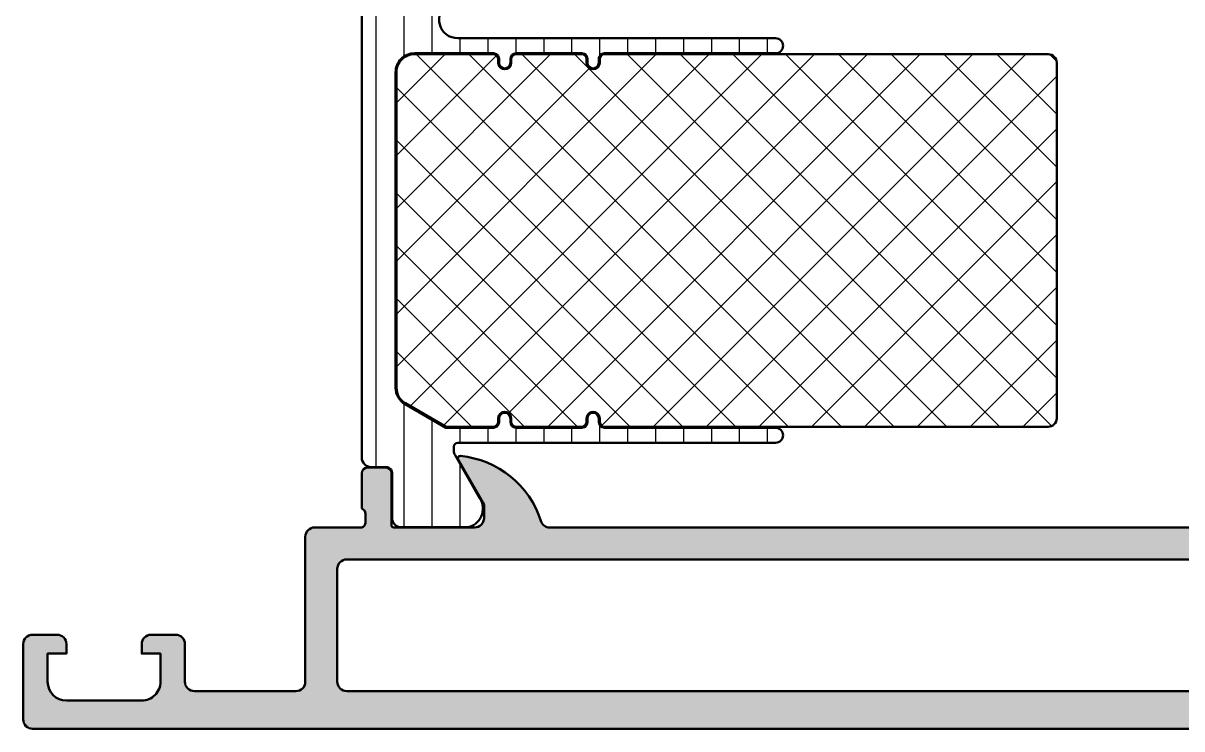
# Model space of a CAD drawing. Extents: x 5 to 130, y 0 to 75.
# Drawn here: x 5 to 66.6, y 0 to 37.5 of the extents above; entities that cross this region are included whole.
import ezdxf

# ---------------------------------------------------------------- set-up
doc = ezdxf.new("R2010")
doc.units = 0
for name, color, linetype, lineweight in [('0S-Alu contour', 7, 'Continuous', 50), ('0S-Alu hatch', 252, 'Continuous', 25), ('0S-Plastic contour', 254, 'Continuous', 50), ('0S-Plastic hatch', 253, 'Continuous', 25), ('0S-PT contour', 91, 'Continuous', 50), ('0S-PT hatch', 103, 'Continuous', 25)]:
    doc.layers.add(name, color=color, linetype=linetype, lineweight=lineweight)

# ---------------------------------------------------------------- blocks, each defined once
blk = doc.blocks.new('284687__9520F591_2F91_4C22_8B7F_7006EFD0A022___B99039B7_DFD0_4BD3_AA36_30727A748E3B_')
at = {"layer": '0S-Plastic hatch'}
h = blk.add_hatch(dxfattribs=at)
h.set_pattern_fill('ANSI31', color=256, scale=0.4680000000000001, angle=45, style=0)
h.set_pattern_definition([(90, (0, 0), (-1.4859, 0), [])])
edge = h.paths.add_edge_path()
edge.add_line((22.99996948242176, 43.09991622952818), (22.99996948242176, 14.40995458688444))
edge.add_arc((23.49996643066197, 14.40995458688444), 0.4999969482402065, 180, 269.9999925343822)
edge.add_line((23.49996636551257, 13.90995763864424), (24.31029780021574, 13.90995753305837))
edge.add_ellipse((24.31029776112586, 13.60995753305838), major_axis=(-0.299999999999998, 0), ratio=1, start_angle=179.9920752627074, end_angle=269.9999925343836, ccw=False)
edge.add_line((24.61029775825629, 13.60991603923108), (24.6099658135984, 11.20995915012207))
edge.add_arc((25.10996179103701, 11.20995651049699), 0.4999959774455904, 179.9996975182267, 270.0003024811867)
edge.add_line((25.10996443066209, 10.70996053305836), (28.58650592876184, 10.70996063864423))
edge.add_arc((28.44419527977049, 11.69977871336708), 0.9999960709244767, 278.1816080518998, 392.7270160998411)
edge.add_line((29.28544792876183, 12.24041363864424), (27.96643954055998, 14.5361083530247))
edge.add_ellipse((28.39997558593895, 14.7851996964253), major_axis=(-0.4999999999999573, 0), ratio=1, start_angle=0, end_angle=29.879840183825706, ccw=False)
edge.add_line((27.89997558593899, 14.78519969642531), (27.89997558593899, 14.99992543804701))
edge.add_ellipse((28.09997558593899, 14.99992543804704), major_axis=(-0.1999999999999993, 0), ratio=1, start_angle=270.00000000000307, end_angle=360, ccw=False)
edge.add_line((28.09997558593898, 15.19992543804704), (44.9999786376967, 15.19992543804707))
edge.add_arc((44.9999786376967, 15.59991933453143), 0.3999938964843608, 270, 450)
edge.add_line((44.9999786376967, 15.99991323101579), (35.89996032714976, 15.99991294315524))
edge.add_ellipse((35.89996032714989, 16.29991294315521), major_axis=(-0.2999999999999687, 0), ratio=1, start_angle=0, end_angle=89.99999999997561, ccw=False)
edge.add_line((35.59996032714991, 16.29991294315521), (35.59996032714991, 16.4999129431552))
edge.add_arc((35.29996490478664, 16.49991294315508), 0.2999954223632812, 0, 180)
edge.add_line((34.99996948242336, 16.49991294315508), (34.99996948242336, 16.29991294315528))
edge.add_ellipse((34.69996948242317, 16.29991294315523), major_axis=(-0.300000000000189, 0), ratio=1, start_angle=90.00000000001222, end_angle=180, ccw=False)
edge.add_line((34.69996948242323, 15.99991294315504), (31.19996032714977, 15.9999132310159))
edge.add_ellipse((31.19996032714991, 16.29991323101583), major_axis=(-0.2999999999999261, 0), ratio=1, start_angle=0, end_angle=89.99999999997289, ccw=False)
edge.add_line((30.89996032714998, 16.29991323101583), (30.89996032714998, 16.49991323101583))
edge.add_arc((30.5999649047867, 16.49991323101571), 0.2999954223632812, 0, 180)
edge.add_line((30.29996948242342, 16.49991323101571), (30.29996948242342, 16.29991323101591))
edge.add_ellipse((29.99996948242324, 16.29991323101585), major_axis=(-0.3000000000001783, 0), ratio=1, start_angle=90.00000000001017, end_angle=180, ccw=False)
edge.add_line((29.9999694824233, 15.99991323101567), (27.47375183105618, 15.99991323101577))
edge.add_line((27.47375183105618, 15.99991323101577), (25.30004882812659, 17.25464497861045))
edge.add_ellipse((25.80005510384518, 18.12075329214588), major_axis=(-1.000074940458544, 0), ratio=1, start_angle=0.0011141101646217066, end_angle=60.00206363610738, ccw=False)
edge.add_line((24.7999801635757, 18.12073384579807), (24.79996755352073, 34.8999365639467))
edge.add_ellipse((25.79996755352012, 34.89993764507842), major_axis=(-0.9999999999999769, 0), ratio=1, start_angle=-89.9999999999958, end_angle=6.194420529936906e-05, ccw=False)
edge.add_line((25.79996755352005, 35.8999376450784), (29.9999694824233, 35.89993764507817))
edge.add_ellipse((29.99996948242336, 35.59993764507817), major_axis=(-0.3000000000000043, 0), ratio=1, start_angle=180, end_angle=270.0000000000122, ccw=False)
edge.add_line((30.29996948242337, 35.59993764507816), (30.29996948242337, 35.3999376450783))
edge.add_arc((30.59996490478665, 35.39993764507829), 0.2999954223632812, 180, 360)
edge.add_line((30.89996032714993, 35.39993764507829), (30.89996032714993, 35.59993764507831))
edge.add_ellipse((31.19996032714995, 35.59993764507829), major_axis=(-0.300000000000022, 0), ratio=1, start_angle=270.0000000000048, end_angle=360, ccw=False)
edge.add_line((31.19996032714992, 35.89993764507831), (34.6999694824233, 35.8999376450783))
edge.add_ellipse((34.69996948242329, 35.59993764507829), major_axis=(-0.3000000000000043, 0), ratio=1, start_angle=180, end_angle=269.99999999999864, ccw=False)
edge.add_line((34.9999694824233, 35.59993764507829), (34.9999694824233, 35.39993735721766))
edge.add_arc((35.29996490478658, 35.39993735721765), 0.2999954223632812, 180, 360)
edge.add_line((35.59996032714986, 35.39993735721765), (35.59996032714986, 35.59993764507832))
edge.add_ellipse((35.89996032714985, 35.59993764507831), major_axis=(-0.29999999999999, 0), ratio=1, start_angle=269.9999999999959, end_angle=360, ccw=False)
edge.add_line((35.89996032714987, 35.8999376450783), (44.9999786376967, 35.89993764507821))
edge.add_arc((44.9999786376967, 36.29993154156262), 0.3999938964844105, 270, 450)
edge.add_line((44.9999786376967, 36.69992543804703), (28.10715648035972, 36.69992543804704))
edge.add_ellipse((28.10715648035975, 37.69992543804701), major_axis=(-0.9999999999999644, 0), ratio=1, start_angle=-58.211669356390985, end_angle=89.99999999999858, ccw=False)
edge.add_arc((26.00002572821299, 41.09992543707035), 3.000000000000198, 301.788330643613, 360.0039970867418)
edge.add_line((29.00002572091302, 41.10013472404257), (28.99996643066567, 42.7999132310157))
edge.add_arc((28.49996643066547, 42.79991323101568), 0.500000000000199, 0, 90.00000000000325)
edge.add_line((28.49996643066544, 43.29991323101587), (27.17395105918099, 43.29991323101581))
edge.add_arc((27.17395105918099, 43.0999132310159), 0.1999999999999177, 90, 174.9998434473589)
edge.add_line((26.97471216719163, 43.11734492395767), (26.9011080926781, 42.27607297745985))
edge.add_arc((27.19996643066233, 42.24992543804717), 0.300000000000054, 174.9998434473598, 270.0000000000054)
edge.add_line((27.19996643066236, 41.94992543804711), (27.58668889295217, 41.94992543804704))
edge.add_ellipse((26.00002572821319, 41.09992543707035), major_axis=(-1.799999999999962, 0), ratio=1, start_angle=-28.17864277579929, end_angle=208.1786427757992, ccw=False)
edge.add_line((24.41336256347421, 41.94992543804704), (24.79996643066244, 41.94992543804715))
edge.add_arc((24.79996643066249, 42.24992543804718), 0.3000000000000267, 269.9999999999891, 365.0001565526419)
edge.add_line((25.0988247686467, 42.27607297745985), (25.02522069413323, 43.11734492395759))
edge.add_arc((24.82598180214365, 43.09991323101569), 0.2000000000001449, 5.000156552670191, 90)
edge.add_line((24.82598180214365, 43.29991323101583), (23.19996643066247, 43.29991323101583))
edge.add_arc((23.19996643066241, 43.09991628277518), 0.1999969482406598, 89.99999999998371, 179.9999847272327)
at = {"layer": '0S-Plastic contour', "color": 7}
for points in [[(24.82598180214365, 43.29991323101583), (23.19996643066247, 43.29991323101583)], [(28.49996643066544, 43.29991323101587), (27.17395105918099, 43.29991323101581)], [(22.99996948242176, 43.09991622952818), (22.99996948242176, 14.40995458688444)], [(25.0988247686467, 42.27607297745985), (25.02522069413323, 43.11734492395759)], [(26.97471216719163, 43.11734492395767), (26.9011080926781, 42.27607297745985)], [(29.00002572091302, 41.10013472404257), (28.99996643066567, 42.7999132310157)], [(24.41336256347421, 41.94992543804704), (24.79996643066244, 41.94992543804715)], [(27.19996643066236, 41.94992543804711), (27.58668889295217, 41.94992543804704)], [(44.9999786376967, 36.69992543804703), (28.10715648035972, 36.69992543804704)], [(25.79996755352005, 35.8999376450784), (29.9999694824233, 35.89993764507817)], [(31.19996032714992, 35.89993764507831), (34.6999694824233, 35.8999376450783)], [(35.89996032714987, 35.8999376450783), (44.9999786376967, 35.89993764507821)], [(30.29996948242337, 35.59993764507816), (30.29996948242337, 35.3999376450783)], [(30.89996032714993, 35.39993764507829), (30.89996032714993, 35.59993764507831)], [(34.9999694824233, 35.59993764507829), (34.9999694824233, 35.39993735721766)], [(35.59996032714986, 35.39993735721765), (35.59996032714986, 35.59993764507832)], [(24.7999801635757, 18.12073384579807), (24.79996755352073, 34.8999365639467)], [(29.9999694824233, 15.99991323101567), (27.47375183105618, 15.99991323101577), (25.30004882812659, 17.25464497861045)], [(30.29996948242342, 16.49991323101571), (30.29996948242342, 16.29991323101591)], [(30.89996032714998, 16.29991323101583), (30.89996032714998, 16.49991323101583)], [(34.99996948242336, 16.49991294315508), (34.99996948242336, 16.29991294315528)], [(35.59996032714991, 16.29991294315521), (35.59996032714991, 16.4999129431552)], [(34.69996948242323, 15.99991294315504), (31.19996032714977, 15.9999132310159)], [(44.9999786376967, 15.99991323101579), (35.89996032714976, 15.99991294315524)], [(27.89997558593899, 14.78519969642531), (27.89997558593899, 14.99992543804701)], [(28.09997558593898, 15.19992543804704), (44.9999786376967, 15.19992543804707)], [(29.28544792876183, 12.24041363864424), (27.96643954055998, 14.5361083530247)], [(23.49996636551257, 13.90995763864424), (24.31029780021574, 13.90995753305837)], [(24.61029775825629, 13.60991603923108), (24.6099658135984, 11.20995915012207)], [(25.10996443066209, 10.70996053305836), (28.58650592876184, 10.70996063864423)]]:
    blk.add_lwpolyline(points, dxfattribs=at)
for centre, radius, start, end in [((23.19996643066241, 43.09991628277518), 0.1999969482406598, 89.99999999998371, 179.9999847272327), ((24.82598180214365, 43.09991323101569), 0.2000000000001449, 5.000156552670191, 90), ((27.17395105918099, 43.0999132310159), 0.1999999999999177, 90, 174.9998434473589), ((28.49996643066547, 42.79991323101568), 0.500000000000199, 0, 90.00000000000325), ((24.79996643066249, 42.24992543804718), 0.3000000000000267, 269.9999999999891, 5.000156552641873), ((27.19996643066233, 42.24992543804717), 0.300000000000054, 174.9998434473598, 270.0000000000054), ((26.00002572821299, 41.09992543707035), 3.000000000000198, 301.788330643613, 0.0039970867418171), ((44.9999786376967, 36.29993154156262), 0.3999938964844105, 270, 90), ((30.59996490478665, 35.39993764507829), 0.2999954223632812, 180, 0), ((35.29996490478658, 35.39993735721765), 0.2999954223632812, 180, 0), ((30.5999649047867, 16.49991323101571), 0.2999954223632812, 0, 180), ((35.29996490478664, 16.49991294315508), 0.2999954223632812, 0, 180), ((44.9999786376967, 15.59991933453143), 0.3999938964843608, 270, 90), ((23.49996643066197, 14.40995458688444), 0.4999969482402065, 180, 269.9999925343822), ((28.44419527977049, 11.69977871336708), 0.9999960709244767, 278.1816080518998, 32.72701609984105), ((25.10996179103701, 11.20995651049699), 0.4999959774455904, 179.9996975182267, 270.0003024811867)]:
    blk.add_arc(centre, radius, start, end, dxfattribs=at)
at = {"layer": '0S-Plastic contour', "color": 7, "extrusion": (0, 0, -1)}
for centre, radius, start, end in [((-26.00002572821319, 41.09992543707035), 1.799999999999962, 151.8213572242008, 28.1786427757992), ((-28.10715648035975, 37.69992543804701), 0.9999999999999644, 270.0000000000014, 58.21166935639112), ((-25.79996755352012, 34.89993764507842), 0.9999999999999769, 359.9999380557947, 89.99999999999571), ((-29.99996948242336, 35.59993764507817), 0.3000000000000043, 89.99999999998779, 180), ((-31.19996032714995, 35.59993764507829), 0.300000000000022, 0, 89.99999999999525), ((-34.69996948242329, 35.59993764507829), 0.3000000000000043, 90.00000000000136, 180), ((-35.89996032714985, 35.59993764507831), 0.29999999999999, 0, 90.00000000000406), ((-25.80005510384518, 18.12075329214588), 1.000074940458544, 299.9979363638926, 359.9988858898354), ((-29.99996948242324, 16.29991323101585), 0.3000000000001783, 180, 269.9999999999898), ((-31.19996032714991, 16.29991323101583), 0.2999999999999261, 270.0000000000271, 0), ((-34.69996948242317, 16.29991294315523), 0.300000000000189, 180, 269.9999999999878), ((-35.89996032714989, 16.29991294315521), 0.2999999999999687, 270.0000000000244, 0), ((-28.09997558593899, 14.99992543804704), 0.1999999999999993, 0, 89.99999999999694), ((-28.39997558593895, 14.7851996964253), 0.4999999999999573, 330.1201598161743, 0), ((-24.31029776112586, 13.60995753305838), 0.299999999999998, 90.00000746561643, 180.0079247372927)]:
    blk.add_arc(centre, radius, start, end, dxfattribs=at)
blk = doc.blocks.new('382730__BC33BE1A_5CE6_4A1E_8D39_9DC80EF38D49_')
at = {"layer": '0S-PT hatch'}
h = blk.add_hatch(dxfattribs=at)
h.set_pattern_fill('ANSI37', color=256, scale=0.625, angle=90, style=0)
h.set_pattern_definition([(135, (0, 0), (-1.403165018917055, -1.403165018917055), []), (225, (0, 0), (1.403165018917055, -1.403165018917055), [])])
edge = h.paths.add_edge_path()
edge.add_ellipse((59.49996948242167, 35.39993764507821), major_axis=(-0.4500000000000029, 0), ratio=1, start_angle=180, end_angle=270, ccw=False)
edge.add_line((59.94996948242167, 35.39993764507821), (59.94996948242169, 16.49991323101579))
edge.add_ellipse((59.49996948242171, 16.49991323101577), major_axis=(-0.4499999999999816, 0), ratio=1, start_angle=89.99999999999733, end_angle=180, ccw=False)
edge.add_line((59.49996948242169, 16.04991323101579), (35.89958094582738, 16.04991323101579))
edge.add_ellipse((35.89996032714987, 16.2999129431552), major_axis=(-0.2499999999999581, 0), ratio=1, start_angle=0, end_angle=89.9130521722094, ccw=False)
edge.add_line((35.64996032714991, 16.29991294315522), (35.64996032714991, 16.49991294315512))
edge.add_arc((35.29996490478664, 16.49991294315507), 0.3499954223632784, 0, 180)
edge.add_line((34.94996948242336, 16.49991294315507), (34.94996948242336, 16.29991294315522))
edge.add_ellipse((34.69996948242317, 16.29991294315523), major_axis=(-0.2500000000001847, 0), ratio=1, start_angle=90.08694785831261, end_angle=180, ccw=False)
edge.add_line((34.70034886387883, 16.04991323101579), (31.19996032714991, 16.04991323101579))
edge.add_ellipse((31.19996032714994, 16.29991323101574), major_axis=(-0.2499999999999538, 0), ratio=1, start_angle=0, end_angle=89.99999999999432, ccw=False)
edge.add_line((30.94996032714998, 16.29991323101573), (30.94996032714998, 16.49991323101574))
edge.add_arc((30.5999649047867, 16.49991323101569), 0.3499954223632784, 0, 180)
edge.add_line((30.24996948242343, 16.49991323101569), (30.24996948242343, 16.29991323101586))
edge.add_ellipse((29.99996948242324, 16.29991323101586), major_axis=(-0.2500000000001883, 0), ratio=1, start_angle=90.00000000001393, end_angle=180, ccw=False)
edge.add_line((29.9999694824233, 16.04991323101567), (27.48714692136707, 16.04991323101577))
edge.add_line((27.48714692136707, 16.04991323101577), (25.32509039118401, 17.29792225748301))
edge.add_ellipse((25.80005429439939, 18.12075282634981), major_axis=(-0.9500741310125504, 0), ratio=1, start_angle=0.0011423871047782086, end_angle=60.00509460663159, ccw=False)
edge.add_line((24.84998016357568, 18.12073388337626), (24.84996755352049, 34.89993693112601))
edge.add_ellipse((25.79996755352017, 34.89993764507845), major_axis=(-0.9499999999999513, 0), ratio=1, start_angle=-89.99999999999272, end_angle=4.3054239824869e-05, ccw=False)
edge.add_line((25.79996755352005, 35.8499376450784), (29.99996948242337, 35.84993764507819))
edge.add_ellipse((29.99996948242335, 35.59993764507817), major_axis=(-0.2500000000000213, 0), ratio=1, start_angle=180, end_angle=269.9999999999959, ccw=False)
edge.add_line((30.24996948242337, 35.59993764507817), (30.24996948242337, 35.39993764507829))
edge.add_arc((30.59996490478665, 35.39993764507828), 0.3499954223632784, 180, 360)
edge.add_line((30.94996032714993, 35.39993764507828), (30.94996032714994, 35.59993764507832))
edge.add_ellipse((31.19996032714994, 35.59993764507832), major_axis=(-0.25, 0), ratio=1, start_angle=270.00000000000324, end_angle=360, ccw=False)
edge.add_line((31.19996032714992, 35.84993764507832), (34.69996948242329, 35.8499376450783))
edge.add_ellipse((34.69996948242329, 35.59993764507829), major_axis=(-0.2500000000000071, 0), ratio=1, start_angle=180, end_angle=270.00000000000165, ccw=False)
edge.add_line((34.9499694824233, 35.59993764507829), (34.9499694824233, 35.39993735721765))
edge.add_arc((35.29996490478658, 35.39993735721765), 0.3499954223632784, 180, 360)
edge.add_line((35.64996032714986, 35.39993735721765), (35.64996032714987, 35.59993764507821))
edge.add_ellipse((35.89996032714988, 35.59993764507821), major_axis=(-0.2500000000000071, 0), ratio=1, start_angle=270.0000000000049, end_angle=360, ccw=False)
edge.add_line((35.89996032714986, 35.84993764507821), (59.49996948242167, 35.84993764507821))
at = {"layer": '0S-PT contour', "color": 7}
for points in [[(25.79996755352005, 35.8499376450784), (29.99996948242337, 35.84993764507819)], [(31.19996032714992, 35.84993764507832), (34.69996948242329, 35.8499376450783)], [(35.89996032714986, 35.84993764507821), (59.49996948242167, 35.84993764507821)], [(30.24996948242337, 35.59993764507817), (30.24996948242337, 35.39993764507829)], [(30.94996032714993, 35.39993764507828), (30.94996032714994, 35.59993764507832)], [(34.9499694824233, 35.59993764507829), (34.9499694824233, 35.39993735721765)], [(35.64996032714986, 35.39993735721765), (35.64996032714987, 35.59993764507821)], [(59.94996948242167, 35.39993764507821), (59.94996948242169, 16.49991323101579)], [(24.84998016357568, 18.12073388337626), (24.84996755352049, 34.89993693112601)], [(29.9999694824233, 16.04991323101567), (27.48714692136707, 16.04991323101577), (25.32509039118401, 17.29792225748301)], [(30.24996948242343, 16.49991323101569), (30.24996948242343, 16.29991323101586)], [(30.94996032714998, 16.29991323101573), (30.94996032714998, 16.49991323101574)], [(34.70034886387883, 16.04991323101579), (31.19996032714991, 16.04991323101579)], [(34.94996948242336, 16.49991294315507), (34.94996948242336, 16.29991294315522)], [(35.64996032714991, 16.29991294315522), (35.64996032714991, 16.49991294315512)], [(59.49996948242169, 16.04991323101579), (35.89958094582738, 16.04991323101579)]]:
    blk.add_lwpolyline(points, dxfattribs=at)
at = {"layer": '0S-PT contour', "color": 7, "extrusion": (0, 0, -1)}
for centre, radius, start, end in [((-25.79996755352017, 34.89993764507845), 0.9499999999999513, 359.9999569457602, 89.99999999999272), ((-29.99996948242335, 35.59993764507817), 0.2500000000000213, 90.00000000000406, 180), ((-31.19996032714994, 35.59993764507832), 0.25, 0, 89.99999999999675), ((-34.69996948242329, 35.59993764507829), 0.2500000000000071, 89.99999999999837, 180), ((-35.89996032714988, 35.59993764507821), 0.2500000000000071, 0, 89.99999999999511), ((-59.49996948242167, 35.39993764507821), 0.4500000000000029, 90, 180), ((-25.80005429439939, 18.12075282634981), 0.9500741310125504, 299.9949053933684, 359.9988576128952), ((-29.99996948242324, 16.29991323101586), 0.2500000000001883, 180, 269.9999999999861), ((-31.19996032714994, 16.29991323101574), 0.2499999999999538, 270.0000000000057, 0), ((-34.69996948242317, 16.29991294315523), 0.2500000000001847, 180, 269.9130521416874), ((-35.89996032714987, 16.2999129431552), 0.2499999999999581, 270.0869478277906, 0), ((-59.49996948242171, 16.49991323101577), 0.4499999999999816, 180, 270.0000000000027)]:
    blk.add_arc(centre, radius, start, end, dxfattribs=at)
at = {"layer": '0S-PT contour', "color": 7}
for centre, start, end in [((30.59996490478665, 35.39993764507828), 180, 0), ((35.29996490478658, 35.39993735721765), 180, 0), ((30.5999649047867, 16.49991323101569), 0, 180), ((35.29996490478664, 16.49991294315507), 0, 180)]:
    blk.add_arc(centre, 0.3499954223632784, start, end, dxfattribs=at)
blk = doc.blocks.new('398620__B92C629E_C4B9_42BB_91F8_7D7A8F60DEB9_')
at = {"layer": '0S-Alu hatch'}
h = blk.add_hatch(color=256, dxfattribs=at)
edge = h.paths.add_edge_path()
edge.add_line((19.9999999999999, 10.19996053305151), (19.9999999999999, 2.499914756684056))
edge.add_ellipse((19.50001288381154, 2.499947650155505), major_axis=(-0.4999871172703695, 0), ratio=1, start_angle=89.99852358593648, end_angle=179.9962305886744, ccw=False)
edge.add_line((19.50000000000024, 1.999960533051131), (14.1000061035153, 1.99996053305113))
edge.add_ellipse((14.0999932219395, 2.499947651474877), major_axis=(-0.4999871185896869, 0), ratio=1, start_angle=-0.0014761578452748836, end_angle=90.0014761578837, ccw=False)
edge.add_line((13.60000610351575, 2.49996053305034), (13.60000610351575, 4.499960533051016))
edge.add_arc((13.10001898576907, 4.499965786048388), 0.4999871177742791, 359.9993980350857, 450.0014762355648)
edge.add_line((13.10000610351541, 4.99995290365671), (11.79998779296888, 4.999960533051357))
edge.add_arc((11.80004289652511, 4.499905429495008), 0.5000551065924163, 90.00631370657597, 179.9936862934301)
edge.add_line((11.29998779296876, 4.49996053305119), (11.29998779296876, 3.99996053305113))
edge.add_line((11.29998779296876, 3.99996053305113), (12.29998779296865, 3.999960533051016))
edge.add_line((12.29998779296865, 3.999960533051016), (12.29998779296888, 2.49996053305113))
edge.add_ellipse((11.30001886433127, 2.499929461688845), major_axis=(-0.9999689291203312, 0), ratio=1, start_angle=89.99821968674809, end_angle=180.0017803131609, ccw=False)
edge.add_line((11.29998779296876, 1.499960533051243), (7.299987792968764, 1.499960533051016))
edge.add_ellipse((7.300030971468416, 2.500003711550553), major_axis=(-1.000043179431688, 0), ratio=1, start_angle=0.00247383901108833, end_angle=89.99752616102239, ccw=False)
edge.add_line((6.299987792968877, 2.499960533050318), (6.299987792968764, 3.99996053305113))
edge.add_line((6.299987792968764, 3.99996053305113), (7.299987792968764, 3.99996053305113))
edge.add_line((7.299987792968764, 3.99996053305113), (7.299987792968764, 4.49996053305113))
edge.add_arc((6.79999522761939, 4.49996796770187), 0.4999925654046482, 359.9991480391321, 450.0008519608871)
edge.add_line((6.79998779296865, 4.999960533051243), (5.500000000000355, 4.99996053305113))
edge.add_arc((5.500002740867685, 4.499957792183344), 0.5000027408752975, 90.00031407853878, 179.9996859215192)
edge.add_line((4.9999999999999, 4.499960533050169), (5.000000000000014, 0.4999529036568262))
edge.add_arc((5.499987117746528, 0.4999476506591697), 0.4999871177741086, 179.9993980350857, 270.0014762355583)
edge.add_line((5.500000000000127, -3.94669489822e-05), (129.5000000000002, -3.94669488699e-05))
edge.add_arc((129.4999605299358, 0.5000000031152965), 0.5000394716219294, 270.0045225791914, 359.9954774207697)
edge.add_line((130, 0.4999605330505628), (130, 4.499960533051243))
edge.add_arc((129.499944896444, 4.499905429495122), 0.5000551065920753, 0.0063137065699082, 89.99368629343707)
edge.add_line((129.5000000000001, 4.99996053305113), (128.1999816894531, 4.99996053305113))
edge.add_arc((128.1999844303207, 4.499957792183515), 0.500002740875127, 90.00031407857134, 179.9996859215192)
edge.add_line((127.6999816894531, 4.499960533050339), (127.6999816894531, 3.99996053305113))
edge.add_line((127.6999816894531, 3.99996053305113), (128.6999816894533, 3.999960533051016))
edge.add_line((128.6999816894533, 3.999960533051016), (128.6999816894532, 2.499960533051243))
edge.add_ellipse((127.6999618663053, 2.499980356199073), major_axis=(-1.000019823344412, 0), ratio=1, start_angle=90.001135760186, end_angle=179.9988642393878, ccw=False)
edge.add_line((127.699981689453, 1.49996053305113), (123.6999816894532, 1.49996053305113))
edge.add_ellipse((123.7000015126009, 2.4999803561988), major_axis=(-1.000019823344145, 0), ratio=1, start_angle=0.0011357599706229848, end_angle=89.99886423981661, ccw=False)
edge.add_line((122.6999816894532, 2.499960533054861), (122.6999816894533, 3.99996053305113))
edge.add_line((122.6999816894533, 3.99996053305113), (123.6999816894531, 3.99996053305113))
edge.add_line((123.6999816894531, 3.99996053305113), (123.6999816894531, 4.49996053305113))
edge.add_arc((123.1999789485854, 4.499957792183401), 0.5000027408752407, 0.0003140784807261, 89.9996859214417)
edge.add_line((123.1999816894529, 4.99996053305113), (120.3999938964845, 4.999960533051357))
edge.add_arc((120.3999864618337, 4.499967967701927), 0.499992565404705, 89.99914803910632, 180.0008519608678)
edge.add_line((119.8999938964842, 4.499960533051355), (119.8999938964841, 4.299955955414752))
edge.add_arc((120.3999839343524, 4.299945993282669), 0.4999900379675043, 179.9988584008714, 270.0011415989659)
edge.add_line((120.3999938964842, 3.799955955414411), (120.8999938964844, 3.799955955414411))
edge.add_ellipse((120.8999605088621, 3.299922567792111), major_axis=(-0.5000333887369586, 0), ratio=1, start_angle=180.0038256842582, end_angle=269.9961743157757, ccw=False)
edge.add_line((121.3999938964843, 3.299955955414706), (121.3999938964846, 2.499960533051243))
edge.add_ellipse((120.8999697567295, 2.499984672806232), major_axis=(-0.5000241403377976, 0), ratio=1, start_angle=90.0027660786111, end_angle=179.9972339216146, ccw=False)
edge.add_line((120.8999938964845, 1.99996053305113), (109.8002288288745, 1.999960533051016))
edge.add_line((109.8002288288745, 1.999960533051016), (103.7289702839532, 2.433615318207493))
edge.add_ellipse((103.8002187588578, 3.431063820588392), major_axis=(-0.9999899299883647, 0), ratio=1, start_angle=-0.00018791943909945985, end_angle=85.91426015697391, ccw=False)
edge.add_line((102.8002288288748, 3.43106710040216), (102.8002288288474, 8.199960533023209))
edge.add_ellipse((103.3002159466218, 8.19996578602075), major_axis=(-0.4999871178019619, 0), ratio=1, start_angle=-90.00147623553221, end_angle=0.0006019649143240713, ccw=False)
edge.add_line((103.3002288288752, 8.699952903656756), (104.3002288288751, 8.699960533051176))
edge.add_arc((104.3002417111287, 9.199947650659103), 0.4999871177738846, 269.9985237644417, 360.0006019655197)
edge.add_line((104.800228828875, 9.199952903658627), (104.8002288288751, 10.6999292692072))
edge.add_ellipse((104.8790742974885, 10.96748047634988), major_axis=(-0.2789269731746561, 0), ratio=1, start_angle=-1.16458937409908, end_angle=73.58012358050871, ccw=False)
edge.add_line((104.6002049406911, 10.97314953304285), (104.6002049406911, 11.4267435330429))
edge.add_ellipse((104.8790730363343, 11.43240419251998), major_axis=(-0.2789255417371438, 0), ratio=1, start_angle=-73.57540544464632, end_angle=1.162870072890314, ccw=False)
edge.add_line((104.8002059406911, 11.69994753304291), (104.8002059406911, 13.57995853305142))
edge.add_arc((104.5002059406911, 13.57995853305142), 0.2999999999999829, 0, 90)
edge.add_line((104.5002059406911, 13.8799585330514), (103.5202316216483, 13.8799585330514))
edge.add_arc((103.5202316216483, 13.5799585330514), 0.2999999999999971, 90, 180)
edge.add_line((103.2202316216483, 13.5799585330514), (103.2202316216483, 10.81996053305141))
edge.add_ellipse((103.1002316216483, 10.81996053305141), major_axis=(-0.1200000000000045, 0), ratio=1, start_angle=89.99999999999329, end_angle=180, ccw=False)
edge.add_line((103.1002316216483, 10.6999605330514), (98.80022882887533, 10.69996053305106))
edge.add_ellipse((98.80022882887523, 11.1999605330514), major_axis=(-0.5000000000003393, 0), ratio=1, start_angle=0, end_angle=90.00000000001302, ccw=False)
edge.add_line((98.30022882887488, 11.1999605330514), (98.30022882887499, 11.89996053305076))
edge.add_line((98.30022882887499, 11.89996053305076), (99.68172428649721, 14.29278085607898))
edge.add_arc((99.56210904422682, 14.361840748403), 0.138119784648018, 329.9999999999946, 455.6225775507948)
edge.add_arc((100.0384520700464, 9.523351671201436), 5.000000000001522, 95.62257755076261, 162.2515836438996)
edge.add_ellipse((94.80022882887268, 11.19996053304992), major_axis=(-0.4999999999986271, 0), ratio=1, start_angle=90.000000000228, end_angle=162.2515836441567, ccw=False)
edge.add_line((94.80022882887467, 10.69996053305129), (32.99996948242189, 10.69996053305117))
edge.add_ellipse((32.99996948242325, 11.19996053304979), major_axis=(-0.499999999998618, 0), ratio=1, start_angle=17.748416355909626, end_angle=89.99999999984448, ccw=False)
edge.add_arc((27.76174624124947, 9.523351671201567), 5.000000000001474, 17.74841635609079, 84.377422449227)
edge.add_arc((28.23808926707018, 14.36184074840267), 0.1381197846483305, 84.37742244931248, 210.0000000000412)
edge.add_line((28.11847402479954, 14.29278085607841), (29.49996948242189, 11.89996053305122))
edge.add_line((29.49996948242189, 11.89996053305122), (29.49996948242178, 11.19996053305129))
edge.add_ellipse((28.99996948242178, 11.19996053305117), major_axis=(-0.5, 0), ratio=1, start_angle=90.00000000001302, end_angle=180, ccw=False)
edge.add_line((28.99996948242189, 10.69996053305117), (24.69996668964834, 10.69996053305128))
edge.add_ellipse((24.69996668964835, 10.81996053305141), major_axis=(-0.1200000000001271, 0), ratio=1, start_angle=0, end_angle=89.99999999999488, ccw=False)
edge.add_line((24.57996668964822, 10.81996053305141), (24.57996668964822, 13.57995853305139))
edge.add_arc((24.27996668964821, 13.5799585330514), 0.3000000000000114, 0, 89.99999999999729)
edge.add_line((24.27996668964822, 13.87995853305141), (23.2999923706054, 13.8799585330514))
edge.add_arc((23.2999923706054, 13.57995853305142), 0.2999999999999812, 90, 180)
edge.add_line((22.99999237060541, 13.57995853305142), (22.99999237060543, 11.69994753304291))
edge.add_ellipse((22.92112527496226, 11.43240419251996), major_axis=(-0.2789255417371613, 0), ratio=1, start_angle=178.8371299271139, end_angle=253.5754054446458, ccw=False)
edge.add_line((23.19999337060544, 11.4267435330429), (23.19999337060543, 10.97314953304285))
edge.add_ellipse((22.9211444799706, 10.96749610827176), major_axis=(-0.2789061939432605, 0), ratio=1, start_angle=106.41675126441481, end_angle=181.1614642190237, ccw=False)
edge.add_line((22.99996948242178, 10.6999605330514), (20.50000000000002, 10.69996053305129))
edge.add_arc((20.50000274086752, 10.19995779218367), 0.500002740875127, 90.00031407855832, 179.9996859215192)
edge = h.paths.add_edge_path()
edge.add_ellipse((22.19998779296862, 8.49996511068793), major_axis=(-0.4999999999999876, 0), ratio=1, start_angle=269.9999999999984, end_angle=360, ccw=False)
edge.add_line((22.19998779296863, 8.999965110687917), (100.6002105183283, 8.99996511068769))
edge.add_ellipse((100.6002179529791, 8.49997254533843), major_axis=(-0.4999925654045345, 0), ratio=1, start_angle=179.9991480391322, end_angle=270.00085196088713, ccw=False)
edge.add_line((101.1002105183283, 8.49996511068769), (101.1002105183281, 2.499960533051508))
edge.add_ellipse((100.6002335817102, 2.4999374696689), major_axis=(-0.499976937149828, 0), ratio=1, start_angle=89.9973570091762, end_angle=180.0026429908802, ccw=False)
edge.add_line((100.6002105183281, 1.999960533051016), (22.19998779296886, 1.99996053305113))
edge.add_ellipse((22.1999749113926, 2.499947651474876), major_axis=(-0.4999871185896857, 0), ratio=1, start_angle=-0.0014761580922026951, end_angle=90.00147615793583, ccw=False)
edge.add_line((21.69998779296886, 2.49996053305113), (21.69998779296863, 8.49996511068793))
at = {"layer": '0S-Alu contour', "color": 7}
for points in [[(28.11847402479954, 14.29278085607841), (29.49996948242189, 11.89996053305122), (29.49996948242178, 11.19996053305129)], [(22.99999237060541, 13.57995853305142), (22.99999237060543, 11.69994753304291)], [(24.27996668964822, 13.87995853305141), (23.2999923706054, 13.8799585330514)], [(24.57996668964822, 10.81996053305141), (24.57996668964822, 13.57995853305139)], [(23.19999337060544, 11.4267435330429), (23.19999337060543, 10.97314953304285)], [(22.99996948242178, 10.6999605330514), (20.50000000000002, 10.69996053305129)], [(28.99996948242189, 10.69996053305117), (24.69996668964834, 10.69996053305128)], [(94.80022882887467, 10.69996053305129), (32.99996948242189, 10.69996053305117)], [(19.9999999999999, 10.19996053305151), (19.9999999999999, 2.499914756684056)], [(22.19998779296863, 8.999965110687917), (100.6002105183283, 8.99996511068769)], [(21.69998779296886, 2.49996053305113), (21.69998779296863, 8.49996511068793)], [(6.79998779296865, 4.999960533051243), (5.500000000000355, 4.99996053305113)], [(13.10000610351541, 4.99995290365671), (11.79998779296888, 4.999960533051357)], [(4.9999999999999, 4.499960533050169), (5.000000000000014, 0.4999529036568262)], [(6.299987792968877, 2.499960533050318), (6.299987792968764, 3.99996053305113), (7.299987792968764, 3.99996053305113), (7.299987792968764, 4.49996053305113)], [(11.29998779296876, 4.49996053305119), (11.29998779296876, 3.99996053305113), (12.29998779296865, 3.999960533051016), (12.29998779296888, 2.49996053305113)], [(13.60000610351575, 2.49996053305034), (13.60000610351575, 4.499960533051016)], [(19.50000000000024, 1.999960533051131), (14.1000061035153, 1.99996053305113)], [(100.6002105183281, 1.999960533051016), (22.19998779296886, 1.99996053305113)], [(11.29998779296876, 1.499960533051243), (7.299987792968764, 1.499960533051016)], [(5.500000000000127, -3.94669489822e-05), (129.5000000000002, -3.94669488699e-05)]]:
    blk.add_lwpolyline(points, dxfattribs=at)
for centre, radius, start, end in [((28.23808926707018, 14.36184074840267), 0.1381197846483305, 84.37742244931248, 210.0000000000412), ((27.76174624124947, 9.523351671201567), 5.000000000001474, 17.74841635609079, 84.377422449227), ((23.2999923706054, 13.57995853305142), 0.2999999999999812, 90, 180), ((24.27996668964821, 13.5799585330514), 0.3000000000000114, 0, 89.99999999999729), ((20.50000274086752, 10.19995779218367), 0.500002740875127, 90.00031407855832, 179.9996859215192), ((5.500002740867685, 4.499957792183344), 0.5000027408752975, 90.00031407853878, 179.9996859215192), ((6.79999522761939, 4.49996796770187), 0.4999925654046482, 359.9991480391321, 90.00085196088718), ((11.80004289652511, 4.499905429495008), 0.5000551065924163, 90.00631370657597, 179.9936862934301), ((13.10001898576907, 4.499965786048388), 0.4999871177742791, 359.9993980350857, 90.00147623556484), ((5.499987117746528, 0.4999476506591697), 0.4999871177741086, 179.9993980350857, 270.0014762355583)]:
    blk.add_arc(centre, radius, start, end, dxfattribs=at)
at = {"layer": '0S-Alu contour', "color": 7, "extrusion": (0, 0, -1)}
for centre, radius, start, end in [((-22.92112527496226, 11.43240419251996), 0.2789255417371613, 106.4245945553542, 181.1628700728862), ((-28.99996948242178, 11.19996053305117), 0.5, 180, 269.999999999987), ((-22.9211444799706, 10.96749610827176), 0.2789061939432605, 178.8385357809763, 253.5832487355852), ((-24.69996668964835, 10.81996053305141), 0.1200000000001271, 270.0000000000051, 0), ((-32.99996948242325, 11.19996053304979), 0.499999999998618, 270.0000000001555, 342.2515836440904), ((-22.19998779296862, 8.49996511068793), 0.4999999999999876, 0, 90.0000000000016), ((-7.300030971468416, 2.500003711550553), 1.000043179431688, 270.0024738389776, 359.9975261609889), ((-11.30001886433127, 2.499929461688845), 0.9999689291203312, 179.9982196868391, 270.0017803132519), ((-14.0999932219395, 2.499947651474877), 0.499987118589687, 269.9985238421163, 0.0014761578452432), ((-19.50001288381154, 2.499947650155505), 0.4999871172703695, 180.0037694113257, 270.0014764140635), ((-22.1999749113926, 2.499947651474876), 0.4999871185896857, 269.9985238420642, 0.0014761580921441)]:
    blk.add_arc(centre, radius, start, end, dxfattribs=at)
blk = doc.blocks.new('382730__03D941D2_6EB1_4D31_8F35_ADF2D3DFE314_')
at = {"layer": '0S-Alu contour', "color": 7}
blk.add_blockref('398620__B92C629E_C4B9_42BB_91F8_7D7A8F60DEB9_', (0, 0), dxfattribs=at)
at = {"layer": '0S-Plastic contour', "color": 7}
blk.add_blockref('284687__9520F591_2F91_4C22_8B7F_7006EFD0A022___B99039B7_DFD0_4BD3_AA36_30727A748E3B_', (0, 0), dxfattribs=at)
at = {"layer": '0S-PT contour', "color": 7}
blk.add_blockref('382730__BC33BE1A_5CE6_4A1E_8D39_9DC80EF38D49_', (0, 0), dxfattribs=at)

msp = doc.modelspace()

# ---------------------------------------------------------------- block references
at = {"layer": '0S-Alu contour', "color": 7}
msp.add_blockref('382730__03D941D2_6EB1_4D31_8F35_ADF2D3DFE314_', (0, 0), dxfattribs=at)

doc.saveas('drawing.dxf')
